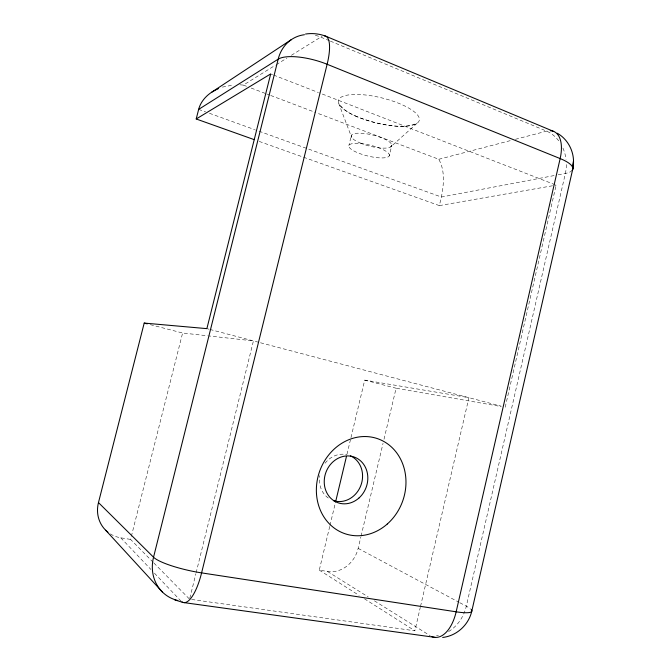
<?xml version="1.0" encoding="UTF-8"?>
<svg xmlns="http://www.w3.org/2000/svg" width="671" height="671" viewBox="0 0 671 671"><rect width="100%" height="100%" fill="white"/><g stroke="black" fill="none" stroke-linecap="round" stroke-linejoin="round"><path stroke-width="0.5" stroke-dasharray="3.35 2.52" d="M505.204 407.238L556.133 185.137L319.388 92.908M191.663 599.471L414.871 630.799L420.298 607.381M420.532 606.366L468.92 397.677L364.714 380.113L350.623 439.052M329.729 526.433L319.279 570.124L327.498 571.466A28.224 24.617 -65.3 0 0 358.155 548.383L360.813 537.161M361.057 536.146L383.049 443.313M384.013 439.237L396.091 388.232L501.094 406.525M303.51 157.207L439.354 205.611L441.384 197.031C443.816 184.701 445.183 170.644 438.8 159.279L316.645 112.913M329.973 525.418L335.315 503.065M346.974 454.292L350.379 440.067M389.264 155.882A20.86 5.544 13.7 0 0 361.141 143.594A20.86 5.544 13.7 0 0 356.913 152.426A20.86 5.544 13.7 0 0 389.264 155.882L391.822 145.246L390.707 146.907L417.211 123.129C404.043 129.277 388.702 125.326 375.114 122.667C362.231 118.633 346.848 115.152 338.721 103.426L351.646 137.379L351.394 135.374L348.861 145.615M189.834 598.163L195.873 573.764M196.125 572.749L253.428 340.902L208.647 335.911M153.164 562.29L130.585 539.409L131.097 537.387M131.348 536.372L182.604 333.009L207.599 335.794M239.882 84.806L243.355 85.091L275.37 65.23M276.259 64.676L286.936 58.058M291.382 55.299L320.73 37.098A38.591 11.709 -70.1 0 1 322.038 36.41M222.378 87.113L233.877 84.89M438.8 159.279L511.361 140.356M515.395 139.308L546.63 131.155A34.439 17.857 -65.9 0 1 548.442 130.811M554.095 175.576L441.384 197.031L255.651 129.973M558.197 174.787L565.368 173.428A33.852 9.688 10.7 0 0 571.239 171.248M439.354 205.611L556.133 185.137M110.338 533.906A31.562 29.163 -44.1 0 0 120.755 537.807L130.585 539.409M150.27 324.647L182.604 333.009M364.714 380.113L396.091 388.232M206.878 328.639L208.899 329.176M209.914 329.436L259.501 342.504M260.507 342.772L501.178 406.173M259.207 141.422L302.52 156.855M198.65 109.39L205.527 111.881M209.461 113.298L254.67 129.62M243.355 85.091L247.264 86.576M251.172 88.06L265.833 93.621M266.815 93.99L269.742 95.106M270.723 95.475L315.672 112.535M270.681 73.936L272.627 74.691M273.6 75.068L318.415 92.531M329.419 40.721L320.73 37.098A38.633 33.642 67.9 0 0 314.556 35.186M330.384 41.124L546.63 131.155A33.718 27.385 83.6 0 1 559.279 141.598M358.155 548.383L458.93 602.239M459.853 602.734L466.32 606.19A34.858 5.754 15.3 0 1 470.287 608.723M327.498 571.466L368.22 596.947M374.41 600.822L430.186 635.722M319.279 570.124L359.111 595.403M364.42 598.775L414.871 630.799M153.894 563.028L189.591 599.186M120.755 537.807L150.891 569.453M154.473 573.227L181.019 601.107M448.563 631.579A34.976 28.828 -68.1 0 0 466.32 606.19L565.368 173.428A33.718 27.385 83.6 0 0 566.358 164.353M438.406 635.512A34.976 28.828 -68.1 0 1 436.502 635.789M562.927 148.065A33.718 27.385 83.6 0 1 566.047 159.438M328.27 498.041A23.988 21.279 -70.4 0 1 319.69 475.613M325.083 463.2A23.988 21.279 -70.4 0 1 346.756 454.628M360.142 142.99A20.851 5.754 13.8 0 0 391.772 145.632A20.851 5.754 13.8 0 0 362.659 133.336A20.851 5.754 13.8 0 0 360.142 142.99M355.144 115.831A41.644 12.824 13.8 0 0 419.207 120.604A41.644 12.824 13.8 0 0 362.214 94.695A41.644 12.824 13.8 0 0 355.144 115.831"/><path stroke-width="1.01" d="M572.849 168.22C575.735 154.716 569.31 140.088 557.324 133.235M572.64 169.595L573.487 161.023L572.64 169.595L471.839 610.895C468.828 624.735 456.808 635.882 442.667 637.45M335.559 502.042L346.488 456.322M107.922 532.212A31.562 29.163 -44.1 0 1 98.469 502.587L144.206 323.078L206.878 328.639L270.681 73.936L196.209 118.977L254.284 139.669M196.209 118.977L198.65 109.39C200.495 102.143 205.67 96.121 211.851 92.095L291.474 39.555M211.851 92.095L217.253 89.1M198.65 109.39L278.171 59.174A38.633 33.642 67.9 0 1 304.466 34.724M217.63 88.933L218.41 88.589M305.531 34.045C312.3 33.005 319.262 33.735 325.67 36.167L553.709 131.441M184.282 602.65L435.303 637.408M144.206 323.078L147.234 323.867M174.737 599.891L183.091 602.466M98.469 502.587L153.542 557.215A39.975 35.882 -51.4 0 0 177.773 600.495M105.674 530.224L162.399 592.023M550.245 130.719A34.439 17.857 -65.9 0 1 560.151 158.574A33.852 9.688 10.7 0 1 571.918 170.66M324.538 35.907A38.591 11.709 -70.1 0 1 327.129 64.273L201.594 572.883A39.815 12.523 -79.5 0 1 182 601.937M471.126 609.511A34.858 5.754 15.3 0 1 456.154 611.809L201.594 572.883A38.801 7.356 12.6 0 1 153.542 557.215L278.171 59.174A37.551 12.296 15.4 0 1 327.129 64.273L560.151 158.574L456.154 611.809A35.412 18.964 -83.9 0 1 431.78 636.561M350.438 455.852A23.988 21.279 -70.4 0 1 360.897 485.359A23.988 21.279 -70.4 0 1 333.755 500.751M387.284 524.017A50.241 44.11 -70.9 0 0 379.635 439.446A50.241 44.11 -70.9 0 0 316.578 494.997A50.241 44.11 -70.9 0 0 387.284 524.017M358.926 498.05A24.257 21.472 -70.5 0 0 354.783 457.261A24.257 21.472 -70.5 0 0 324.361 484.336A24.257 21.472 -70.5 0 0 358.926 498.05"/></g></svg>
